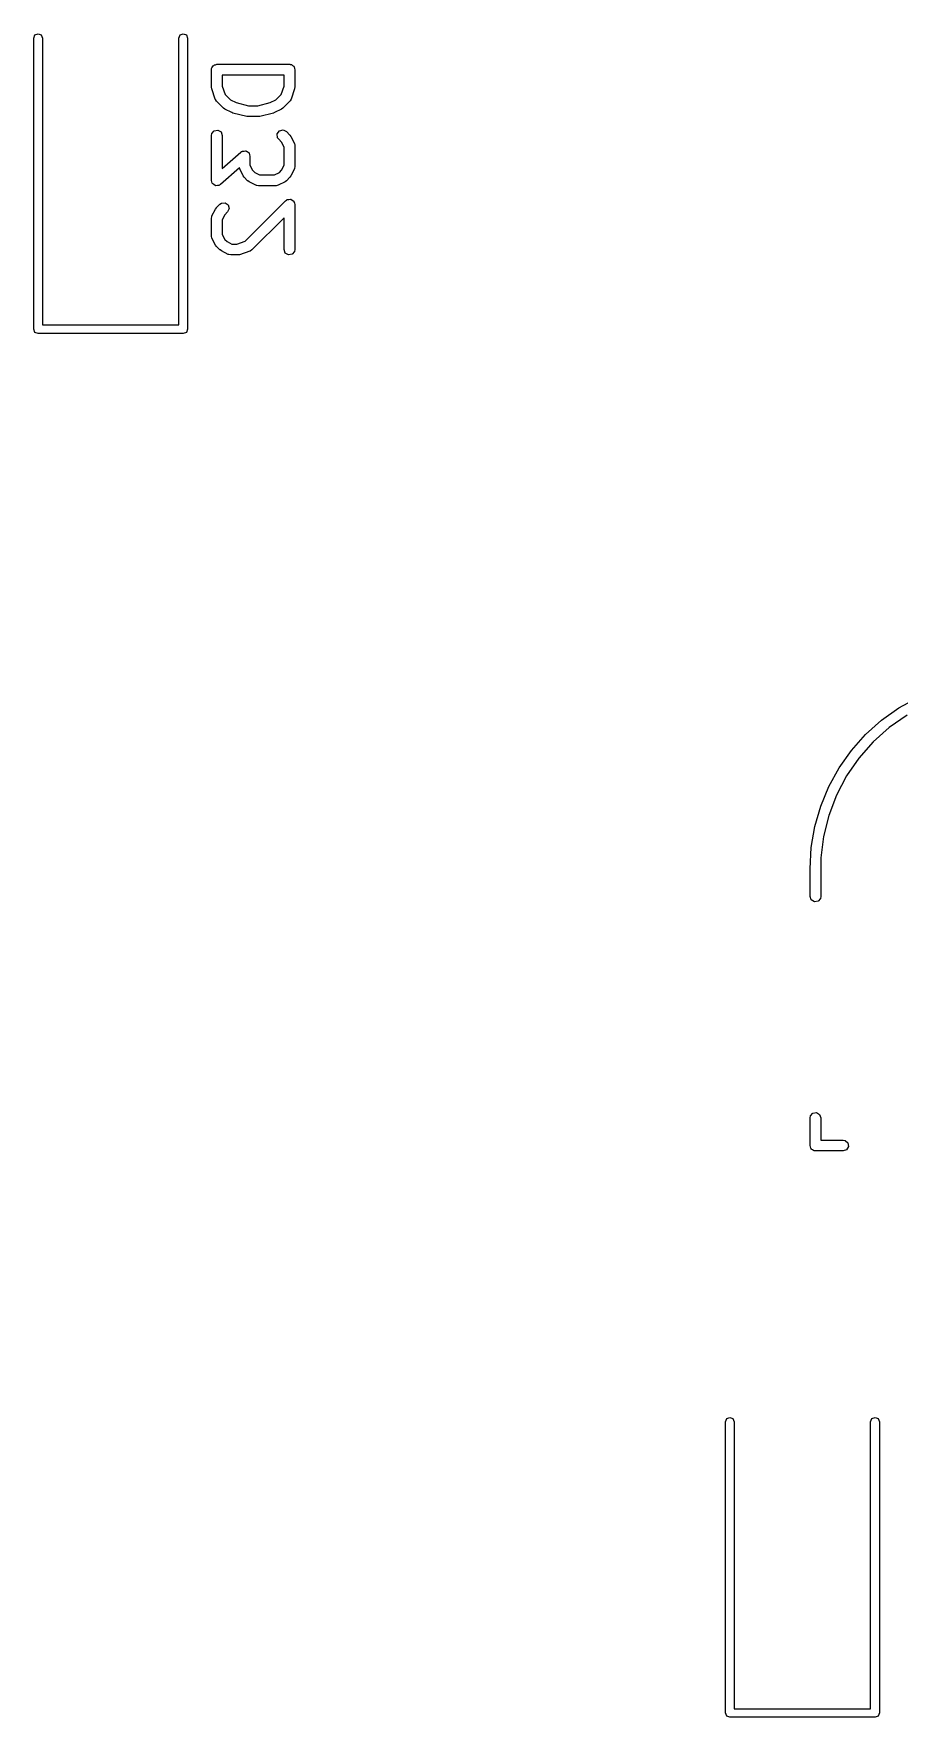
# Model space of a CAD drawing. Extents: x 32 to 254, y -135 to -26.
# Drawn here: x 60.27 to 72.19, y -117.96 to -94.78 of the extents above; entities that cross this region are included whole.
import ezdxf

# ---------------------------------------------------------------- set-up
doc = ezdxf.new("R2010")
doc.units = 0
doc.layers.add('BLACK', color=7, linetype='CONTINUOUS')

msp = doc.modelspace()

# ---------------------------------------------------------------- linework, layer by layer
at = {"layer": 'BLACK', "linetype": 'CONTINUOUS'}
for p, q in [((60.2725, -94.8425), (60.2901, -94.8001)), ((60.2901, -94.8001), (60.3325, -94.7825)), ((60.3325, -94.7825), (60.3749, -94.8001)), ((60.3749, -94.8001), (60.3925, -94.8425)), ((62.2725, -94.8425), (62.2901, -94.8001)), ((62.2901, -94.8001), (62.3325, -94.7825)), ((62.3325, -94.7825), (62.3749, -94.8001)), ((62.3749, -94.8001), (62.3925, -94.8425)), ((60.2725, -98.8525), (60.2725, -94.8425)), ((60.3925, -94.8425), (60.3925, -98.7925)), ((62.2725, -98.7925), (62.2725, -94.8425)), ((62.3925, -94.8425), (62.3925, -98.8525)), ((62.7213, -95.2652), (62.7229, -95.2623)), ((62.7218, -95.2685), (62.7213, -95.2652)), ((62.7229, -95.2623), (62.7246, -95.2526)), ((62.7246, -95.2526), (62.7372, -95.2376)), ((62.7372, -95.2376), (62.7469, -95.2208)), ((62.7469, -95.2208), (62.7533, -95.2184)), ((62.7533, -95.2184), (62.7576, -95.2133)), ((62.7576, -95.2133), (62.7768, -95.2099)), ((62.7768, -95.2099), (62.7951, -95.2032)), ((62.7951, -95.2032), (63.7951, -95.2032)), ((63.7951, -95.2032), (63.8049, -95.2049)), ((63.8049, -95.2049), (63.8081, -95.2044)), ((63.8081, -95.2044), (63.811, -95.206)), ((63.811, -95.206), (63.8208, -95.2077)), ((63.8208, -95.2077), (63.8357, -95.2203)), ((63.8357, -95.2203), (63.8526, -95.23)), ((63.8526, -95.23), (63.8549, -95.2364)), ((63.8549, -95.2364), (63.8601, -95.2407)), ((63.8601, -95.2407), (63.8635, -95.2599)), ((63.8635, -95.2599), (63.8701, -95.2782)), ((62.7201, -95.2782), (62.7218, -95.2685)), ((62.7201, -95.5163), (62.7201, -95.2782)), ((63.7201, -95.3532), (62.8701, -95.3532)), ((62.8701, -95.3532), (62.8701, -95.5041)), ((63.7201, -95.5041), (63.7201, -95.3532)), ((63.8701, -95.2782), (63.8701, -95.5163)), ((62.7207, -95.5178), (62.7201, -95.5163)), ((62.724, -95.54), (62.7207, -95.5178)), ((62.7716, -95.6829), (62.724, -95.54)), ((62.7744, -95.6864), (62.7716, -95.6829)), ((62.7748, -95.6909), (62.7744, -95.6864)), ((62.7897, -95.7122), (62.7748, -95.6909)), ((62.8849, -95.8074), (62.7897, -95.7122)), ((62.8701, -95.5041), (62.9083, -95.6187)), ((62.9083, -95.6187), (62.9824, -95.6928)), ((62.9824, -95.6928), (63.0594, -95.7313)), ((63.0594, -95.7313), (63.2329, -95.7746)), ((63.3573, -95.7746), (63.5308, -95.7313)), ((63.5308, -95.7313), (63.6078, -95.6928)), ((63.6078, -95.6928), (63.6819, -95.6187)), ((63.6819, -95.6187), (63.7201, -95.5041)), ((63.8005, -95.7122), (63.7053, -95.8074)), ((63.8024, -95.7081), (63.8005, -95.7122)), ((63.8062, -95.7058), (63.8024, -95.7081)), ((63.8187, -95.6829), (63.8062, -95.7058)), ((63.8663, -95.54), (63.8187, -95.6829)), ((63.8701, -95.5163), (63.8662, -95.5384)), ((63.8662, -95.5384), (63.8663, -95.54)), ((62.8864, -95.8081), (62.8849, -95.8074)), ((62.9044, -95.8215), (62.8864, -95.8081)), ((62.9997, -95.8691), (62.9044, -95.8215)), ((63.0032, -95.8695), (62.9997, -95.8691)), ((63.015, -95.8748), (63.0032, -95.8695)), ((63.2055, -95.9224), (63.015, -95.8748)), ((63.2089, -95.922), (63.2055, -95.9224)), ((63.2237, -95.9246), (63.2089, -95.922)), ((63.3665, -95.9246), (63.2237, -95.9246)), ((63.2329, -95.7746), (63.3573, -95.7746)), ((63.3698, -95.9235), (63.3665, -95.9246)), ((63.3847, -95.9224), (63.3698, -95.9235)), ((63.5752, -95.8748), (63.3847, -95.9224)), ((63.5782, -95.8728), (63.5752, -95.8748)), ((63.5906, -95.8691), (63.5782, -95.8728)), ((63.6858, -95.8215), (63.5906, -95.8691)), ((63.6869, -95.8203), (63.6858, -95.8215)), ((63.7053, -95.8074), (63.6869, -95.8203)), ((62.7201, -96.183), (62.7246, -96.1573)), ((62.7201, -96.802), (62.7201, -96.183)), ((62.7246, -96.1573), (62.7576, -96.118)), ((62.7576, -96.118), (62.8081, -96.1091)), ((62.8081, -96.1091), (62.8526, -96.1348)), ((62.8526, -96.1348), (62.8701, -96.183)), ((62.8701, -96.183), (62.8701, -96.6367)), ((63.6274, -96.1636), (63.6569, -96.1215)), ((63.6319, -96.2147), (63.6274, -96.1636)), ((63.6569, -96.1215), (63.7064, -96.1083)), ((63.7064, -96.1083), (63.7529, -96.1299)), ((63.7529, -96.1299), (63.8005, -96.1776)), ((63.8005, -96.1776), (63.8134, -96.1959)), ((62.8701, -96.6367), (63.1267, -96.4122)), ((63.1267, -96.4122), (63.1363, -96.4064)), ((63.1363, -96.4064), (63.1386, -96.4037)), ((63.1386, -96.4037), (63.1416, -96.4032)), ((63.1416, -96.4032), (63.149, -96.3988)), ((63.149, -96.3988), (63.1692, -96.3983)), ((63.1692, -96.3983), (63.1891, -96.3948)), ((63.1891, -96.3948), (63.1943, -96.3978)), ((63.1943, -96.3978), (63.2003, -96.3977)), ((63.2003, -96.3977), (63.216, -96.4104)), ((63.216, -96.4104), (63.2335, -96.4205)), ((63.2335, -96.4205), (63.2356, -96.4261)), ((63.2356, -96.4261), (63.2402, -96.4299)), ((63.6468, -96.236), (63.6319, -96.2147)), ((63.6859, -96.275), (63.6468, -96.236)), ((63.7201, -96.3435), (63.6859, -96.275)), ((63.7201, -96.5938), (63.7201, -96.3435)), ((63.8134, -96.1959), (63.8146, -96.1971)), ((63.8146, -96.1971), (63.8622, -96.2923)), ((63.8622, -96.2923), (63.8696, -96.3173)), ((63.8696, -96.3173), (63.8686, -96.3216)), ((63.8686, -96.3216), (63.8701, -96.3258)), ((63.8701, -96.3258), (63.8701, -96.6115)), ((63.1047, -96.6308), (62.8445, -96.8585)), ((63.109, -96.6451), (63.1047, -96.6308)), ((63.1566, -96.7403), (63.109, -96.6451)), ((63.2402, -96.4299), (63.2442, -96.4497)), ((63.2442, -96.4497), (63.2511, -96.4687)), ((63.2511, -96.4687), (63.2511, -96.5938)), ((63.2511, -96.5938), (63.2853, -96.6624)), ((63.6859, -96.6624), (63.7201, -96.5938)), ((63.8622, -96.6451), (63.8146, -96.7403)), ((63.8627, -96.6406), (63.8622, -96.6451)), ((63.8656, -96.6372), (63.8627, -96.6406)), ((63.8701, -96.6115), (63.8656, -96.6372)), ((62.727, -96.821), (62.7201, -96.802)), ((62.731, -96.8409), (62.727, -96.821)), ((62.7356, -96.8446), (62.731, -96.8409)), ((62.7377, -96.8502), (62.7356, -96.8446)), ((62.7552, -96.8603), (62.7377, -96.8502)), ((62.7709, -96.873), (62.7552, -96.8603)), ((62.7769, -96.8729), (62.7709, -96.873)), ((62.7821, -96.8759), (62.7769, -96.8729)), ((62.802, -96.8724), (62.7821, -96.8759)), ((62.8222, -96.872), (62.802, -96.8724)), ((62.8296, -96.8675), (62.8222, -96.872)), ((62.8326, -96.867), (62.8296, -96.8675)), ((62.8349, -96.8643), (62.8326, -96.867)), ((62.8445, -96.8585), (62.8349, -96.8643)), ((63.1578, -96.7415), (63.1566, -96.7403)), ((63.1707, -96.7598), (63.1578, -96.7415)), ((63.2183, -96.8074), (63.1707, -96.7598)), ((63.2198, -96.8081), (63.2183, -96.8074)), ((63.2378, -96.8215), (63.2198, -96.8081)), ((63.333, -96.8691), (63.2378, -96.8215)), ((63.2853, -96.6624), (63.3157, -96.6928)), ((63.3157, -96.6928), (63.3843, -96.727)), ((63.3375, -96.8696), (63.333, -96.8691)), ((63.3409, -96.8725), (63.3375, -96.8696)), ((63.3665, -96.877), (63.3409, -96.8725)), ((63.6046, -96.877), (63.3665, -96.877)), ((63.3843, -96.727), (63.5869, -96.727)), ((63.5869, -96.727), (63.6555, -96.6928)), ((63.6089, -96.8755), (63.6046, -96.877)), ((63.6132, -96.8765), (63.6089, -96.8755)), ((63.6382, -96.8691), (63.6132, -96.8765)), ((63.7334, -96.8215), (63.6382, -96.8691)), ((63.6555, -96.6928), (63.6859, -96.6624)), ((63.7345, -96.8203), (63.7334, -96.8215)), ((63.7529, -96.8074), (63.7345, -96.8203)), ((63.8005, -96.7598), (63.7529, -96.8074)), ((63.8012, -96.7583), (63.8005, -96.7598)), ((63.8146, -96.7403), (63.8012, -96.7583)), ((62.8373, -97.1299), (62.8587, -97.115)), ((62.8587, -97.115), (62.9098, -97.1105)), ((62.9098, -97.1105), (62.9518, -97.14)), ((63.1832, -97.6412), (63.7421, -97.0823)), ((63.7421, -97.0823), (63.7555, -97.0729)), ((63.7555, -97.0729), (63.7576, -97.0704)), ((63.7576, -97.0704), (63.7596, -97.0701)), ((63.7596, -97.0701), (63.7634, -97.0674)), ((63.7634, -97.0674), (63.7859, -97.0654)), ((63.7859, -97.0654), (63.8081, -97.0615)), ((63.8081, -97.0615), (63.8111, -97.0632)), ((63.8111, -97.0632), (63.8145, -97.0629)), ((63.8145, -97.0629), (63.833, -97.0759)), ((63.833, -97.0759), (63.8526, -97.0871)), ((63.8526, -97.0871), (63.8537, -97.0904)), ((63.8537, -97.0904), (63.8566, -97.0923)), ((63.8566, -97.0923), (63.8624, -97.1141)), ((63.8624, -97.1141), (63.8701, -97.1354)), ((62.7201, -97.3258), (62.7246, -97.3002)), ((62.7201, -97.5639), (62.7201, -97.3258)), ((62.7246, -97.3002), (62.7275, -97.2967)), ((62.7275, -97.2967), (62.728, -97.2923)), ((62.728, -97.2923), (62.7757, -97.1971)), ((62.7757, -97.1971), (62.789, -97.179)), ((62.789, -97.179), (62.7897, -97.1776)), ((62.7897, -97.1776), (62.8373, -97.1299)), ((62.9044, -97.275), (62.8701, -97.3435)), ((62.8701, -97.3435), (62.8701, -97.5462)), ((62.9434, -97.236), (62.9044, -97.275)), ((62.9651, -97.1895), (62.9434, -97.236)), ((62.9518, -97.14), (62.9651, -97.1895)), ((63.7201, -97.3164), (63.2767, -97.7598)), ((63.7201, -97.7544), (63.7201, -97.3164)), ((63.8701, -97.1354), (63.8701, -97.7544)), ((62.7217, -97.5681), (62.7201, -97.5639)), ((62.7206, -97.5725), (62.7217, -97.5681)), ((62.728, -97.5975), (62.7206, -97.5725)), ((62.8701, -97.5462), (62.9044, -97.6147)), ((62.7757, -97.6927), (62.728, -97.5975)), ((62.7768, -97.6938), (62.7757, -97.6927)), ((62.7897, -97.7122), (62.7768, -97.6938)), ((62.8373, -97.7598), (62.7897, -97.7122)), ((62.8388, -97.7605), (62.8373, -97.7598)), ((62.8568, -97.7739), (62.8388, -97.7605)), ((62.9521, -97.8215), (62.8568, -97.7739)), ((62.9044, -97.6147), (62.9348, -97.6451)), ((62.9348, -97.6451), (63.0033, -97.6794)), ((63.0033, -97.6794), (63.0687, -97.6794)), ((63.0687, -97.6794), (63.1832, -97.6412)), ((63.2474, -97.7779), (63.1045, -97.8256)), ((63.2509, -97.7751), (63.2474, -97.7779)), ((63.2554, -97.7748), (63.2509, -97.7751)), ((63.2767, -97.7598), (63.2554, -97.7748)), ((63.7377, -97.8026), (63.7201, -97.7544)), ((63.7821, -97.8283), (63.7377, -97.8026)), ((63.8656, -97.7801), (63.8326, -97.8194)), ((63.8701, -97.7544), (63.8656, -97.7801)), ((62.9565, -97.822), (62.9521, -97.8215)), ((62.9599, -97.8249), (62.9565, -97.822)), ((62.9856, -97.8294), (62.9599, -97.8249)), ((63.0808, -97.8294), (62.9856, -97.8294)), ((63.0824, -97.8288), (63.0808, -97.8294)), ((63.1045, -97.8256), (63.0824, -97.8288)), ((63.8326, -97.8194), (63.7821, -97.8283)), ((60.2901, -98.8949), (60.2725, -98.8525)), ((60.3325, -98.9125), (60.2901, -98.8949)), ((62.3325, -98.9125), (60.3325, -98.9125)), ((60.3925, -98.7925), (62.2725, -98.7925)), ((62.3749, -98.8949), (62.3325, -98.9125)), ((62.3925, -98.8525), (62.3749, -98.8949)), ((71.9471, -104.236), (72.1862, -104.066)), ((72.1862, -104.066), (72.4429, -103.924)), ((71.7284, -104.431), (71.9471, -104.236)), ((72.2999, -104.167), (72.0545, -104.336)), ((71.533, -104.65), (71.7284, -104.431)), ((71.8313, -104.534), (71.6335, -104.757)), ((72.0545, -104.336), (71.8313, -104.534)), ((71.3633, -104.889), (71.533, -104.65)), ((71.6335, -104.757), (71.4641, -105.002)), ((71.2215, -105.145), (71.3633, -104.889)), ((71.4641, -105.002), (71.3256, -105.266)), ((71.1092, -105.416), (71.2215, -105.145)), ((71.0281, -105.698), (71.1092, -105.416)), ((71.3256, -105.266), (71.2198, -105.545)), ((70.9789, -105.987), (71.0281, -105.698)), ((71.2198, -105.545), (71.1484, -105.835)), ((71.1484, -105.835), (71.1125, -106.131)), ((70.9625, -106.28), (70.9789, -105.987)), ((71.1125, -106.131), (71.1125, -106.28)), ((70.9625, -106.661), (70.9625, -106.28)), ((71.1125, -106.28), (71.1125, -106.661)), ((70.98, -106.709), (70.9625, -106.661)), ((71.0245, -106.735), (70.98, -106.709)), ((71.075, -106.726), (71.0245, -106.735)), ((71.108, -106.687), (71.075, -106.726)), ((71.1125, -106.661), (71.108, -106.687)), ((71, -109.644), (71.0505, -109.635)), ((71.0505, -109.635), (71.095, -109.661)), ((70.9625, -109.709), (70.967, -109.683)), ((70.9625, -110.09), (70.9625, -109.709)), ((70.967, -109.683), (71, -109.644)), ((71.095, -109.661), (71.1125, -109.709)), ((71.1125, -109.709), (71.1125, -110.015)), ((70.9692, -110.108), (70.9625, -110.09)), ((71.1125, -110.015), (71.4185, -110.015)), ((71.4185, -110.015), (71.4442, -110.02)), ((71.4442, -110.02), (71.4835, -110.052)), ((71.4835, -110.052), (71.4924, -110.103)), ((70.9725, -110.127), (70.9692, -110.108)), ((70.9777, -110.132), (70.9725, -110.127)), ((70.98, -110.138), (70.9777, -110.132)), ((70.9969, -110.148), (70.98, -110.138)), ((71.0118, -110.16), (70.9969, -110.148)), ((71.0216, -110.162), (71.0118, -110.16)), ((71.0245, -110.164), (71.0216, -110.162)), ((71.0278, -110.163), (71.0245, -110.164)), ((71.0375, -110.165), (71.0278, -110.163)), ((71.4185, -110.165), (71.0375, -110.165)), ((71.4667, -110.147), (71.4185, -110.165)), ((71.4924, -110.103), (71.4667, -110.147)), ((69.7975, -113.892), (69.8151, -113.85)), ((69.7975, -117.902), (69.7975, -113.892)), ((69.8151, -113.85), (69.8575, -113.832)), ((69.8575, -113.832), (69.8999, -113.85)), ((69.8999, -113.85), (69.9175, -113.892)), ((69.9175, -113.892), (69.9175, -117.843)), ((71.7975, -113.892), (71.8151, -113.85)), ((71.7975, -117.843), (71.7975, -113.892)), ((71.8151, -113.85), (71.8575, -113.832)), ((71.8575, -113.832), (71.8999, -113.85)), ((71.8999, -113.85), (71.9175, -113.892)), ((71.9175, -113.892), (71.9175, -117.902)), ((69.8151, -117.945), (69.7975, -117.902)), ((69.8575, -117.962), (69.8151, -117.945)), ((71.8575, -117.962), (69.8575, -117.962)), ((69.9175, -117.843), (71.7975, -117.843)), ((71.8999, -117.945), (71.8575, -117.962)), ((71.9175, -117.902), (71.8999, -117.945))]:
    msp.add_line(p, q, dxfattribs=at)

doc.saveas('drawing.dxf')
